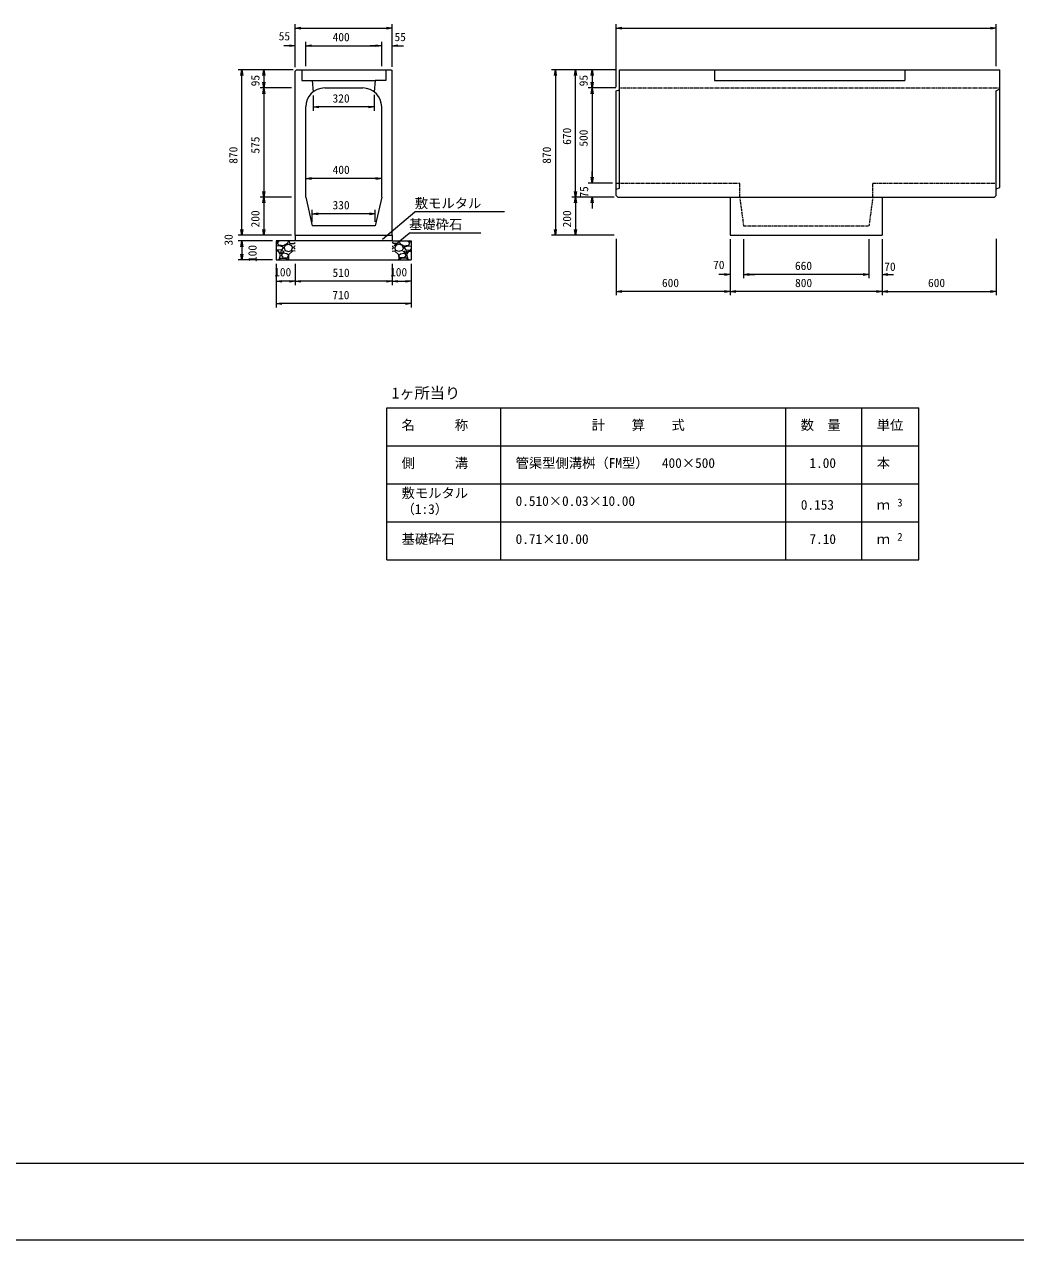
# Model space of a CAD drawing. Units: millimetres on the paper. Extents: x 0 to 841, y 0 to 594.
# Drawn here: x 420.5 to 681.3, y 0 to 319.7 of the extents above; entities that cross this region are included whole.
import ezdxf
from ezdxf.enums import TextEntityAlignment as Align

# ---------------------------------------------------------------- set-up
doc = ezdxf.new("R2010")
doc.units = ezdxf.units.MM
doc.linetypes.add('USER1', pattern=[0.375, 0.25, -0.125])
for name, color, linetype, lineweight in [('D-MTR-FRAM（材料表図枠）', 2, 'Continuous', 18), ('D-STR-DIM（寸法）', 7, 'Continuous', 18), ('D-STR-HTXT（旗揚げ）', 7, 'Continuous', 18), ('D-STR-STRn（構造物）', 7, 'Continuous', 18), ('D-STR（構造物外形線）', 1, 'Continuous', 18), ('D-TTL(外枠）', 2, 'Continuous', 18), ('DEFPOINTS_2', 8, 'Continuous', 18)]:
    doc.layers.add(name, color=color, linetype=linetype, lineweight=lineweight)
for name, color, linetype in [('D-MTR-TXT(文字列）', 7, 'Continuous'), ('D-MTR（材料表タイトル）', 7, 'Continuous'), ('D-STR-TXT（文字）', 7, 'Continuous')]:
    doc.layers.add(name, color=color, linetype=linetype)
doc.styles.add('ＭＳ ゴシック', font='')
doc.styles.get('ＭＳ ゴシック').set_extended_font_data('MS Gothic')

msp = doc.modelspace()

# ---------------------------------------------------------------- linework, layer by layer
at = {"layer": 'D-MTR-FRAM（材料表図枠）'}
for p, q in [((515.831, 218.847), (655.831, 218.847)), ((515.831, 178.847), (515.831, 218.847)), ((545.831, 178.847), (545.831, 218.847)), ((620.831, 178.847), (620.831, 218.847)), ((640.831, 186.847), (640.831, 218.847)), ((640.831, 178.847), (640.831, 218.847)), ((655.831, 178.847), (655.831, 218.847)), ((515.831, 208.847), (655.831, 208.847)), ((515.831, 198.847), (655.831, 198.847)), ((515.831, 188.847), (655.831, 188.847)), ((515.831, 178.847), (655.831, 178.847))]:
    msp.add_line(p, q, dxfattribs=at)
at = {"layer": 'D-STR-DIM（寸法）'}
for p, q in [((491.772, 308.408), (491.772, 319.703)), ((517.272, 308.488), (517.272, 319.703)), ((576.211, 303.208), (576.211, 319.703)), ((676.211, 308.708), (676.211, 319.703)), ((491.772, 318.703), (493.272, 318.953)), ((493.272, 318.453), (491.772, 318.703)), ((491.772, 318.703), (493.272, 318.703)), ((493.272, 318.703), (515.772, 318.703)), ((515.772, 318.953), (517.272, 318.703)), ((517.272, 318.703), (515.772, 318.453)), ((517.272, 318.703), (515.772, 318.703)), ((576.211, 318.703), (577.711, 318.953)), ((577.711, 318.453), (576.211, 318.703)), ((576.211, 318.703), (577.711, 318.703)), ((577.711, 318.703), (674.711, 318.703)), ((674.711, 318.953), (676.211, 318.703)), ((676.211, 318.703), (674.711, 318.453)), ((676.211, 318.703), (674.711, 318.703)), ((490.272, 314.078), (488.772, 314.078)), ((490.272, 314.328), (491.772, 314.078)), ((491.772, 314.078), (490.272, 313.828)), ((491.772, 314.078), (490.272, 314.078)), ((491.772, 308.408), (491.772, 315.078)), ((494.522, 308.708), (494.522, 315.078)), ((494.522, 308.708), (494.522, 315.078)), ((494.522, 314.078), (496.022, 314.328)), ((494.522, 314.078), (496.022, 314.328)), ((496.022, 313.828), (494.522, 314.078)), ((494.522, 314.078), (496.022, 314.078)), ((496.022, 313.828), (494.522, 314.078)), ((494.522, 314.078), (496.022, 314.078)), ((496.022, 314.078), (513.022, 314.078)), ((496.022, 314.078), (497.522, 314.078)), ((513.022, 314.078), (511.522, 314.078)), ((513.022, 314.328), (514.522, 314.078)), ((513.022, 314.328), (514.522, 314.078)), ((514.522, 314.078), (513.022, 313.828)), ((514.522, 314.078), (513.022, 314.078)), ((514.522, 314.078), (513.022, 313.828)), ((514.522, 314.078), (513.022, 314.078)), ((514.522, 308.708), (514.522, 315.078)), ((514.522, 308.708), (514.522, 315.078)), ((517.272, 308.488), (517.272, 315.078)), ((517.272, 314.078), (518.772, 314.328)), ((518.772, 313.828), (517.272, 314.078)), ((517.272, 314.078), (518.772, 314.078)), ((518.772, 314.078), (520.272, 314.078)), ((491.222, 307.708), (476.735, 307.708)), ((477.485, 306.208), (477.735, 307.708)), ((477.735, 307.708), (477.985, 306.208)), ((477.735, 307.708), (477.735, 306.208)), ((491.072, 307.708), (482.525, 307.708)), ((483.275, 306.208), (483.525, 307.708)), ((483.525, 307.708), (483.775, 306.208)), ((483.525, 307.708), (483.525, 306.208)), ((576.111, 307.708), (559.205, 307.708)), ((559.955, 306.208), (560.205, 307.708)), ((560.205, 307.708), (560.455, 306.208)), ((560.205, 307.708), (560.205, 306.208)), ((576.111, 307.708), (564.517, 307.708)), ((565.267, 306.208), (565.517, 307.708)), ((565.517, 307.708), (565.767, 306.208)), ((565.517, 307.708), (565.517, 306.208)), ((576.111, 307.708), (568.874, 307.708)), ((569.624, 306.208), (569.874, 307.708)), ((569.874, 307.708), (570.124, 306.208)), ((569.874, 307.708), (569.874, 306.208)), ((477.735, 265.708), (477.735, 306.208)), ((483.525, 302.958), (483.275, 304.458)), ((483.525, 306.208), (483.525, 304.458)), ((483.775, 304.458), (483.525, 302.958)), ((483.525, 302.958), (483.525, 304.458)), ((560.205, 306.208), (560.205, 265.708)), ((565.517, 275.708), (565.517, 306.208)), ((569.874, 302.958), (569.624, 304.458)), ((569.874, 306.208), (569.874, 304.458)), ((570.124, 304.458), (569.874, 302.958)), ((569.874, 302.958), (569.874, 304.458)), ((490.772, 302.958), (482.525, 302.958)), ((490.772, 302.958), (482.525, 302.958)), ((483.275, 301.458), (483.525, 302.958)), ((483.525, 302.958), (483.775, 301.458)), ((483.525, 302.958), (483.525, 301.458)), ((483.525, 301.458), (483.525, 275.708)), ((496.522, 300.958), (496.522, 296.958)), ((512.539, 301.154), (512.539, 296.958)), ((576.111, 302.958), (568.874, 302.958)), ((576.111, 302.958), (568.874, 302.958)), ((569.624, 301.458), (569.874, 302.958)), ((569.874, 302.958), (570.124, 301.458)), ((569.874, 302.958), (569.874, 301.458)), ((569.874, 301.458), (569.874, 279.458)), ((496.522, 297.958), (498.022, 298.208)), ((498.022, 297.708), (496.522, 297.958)), ((496.522, 297.958), (498.022, 297.958)), ((511.039, 297.958), (498.022, 297.958)), ((511.039, 298.208), (512.539, 297.958)), ((512.539, 297.958), (511.039, 297.708)), ((512.539, 297.958), (511.039, 297.958)), ((494.522, 275.208), (494.522, 280.171)), ((494.522, 279.171), (496.022, 279.421)), ((496.022, 278.921), (494.522, 279.171)), ((494.522, 279.171), (496.022, 279.171)), ((513.022, 279.171), (496.022, 279.171)), ((513.022, 279.421), (514.522, 279.171)), ((514.522, 279.171), (513.022, 278.921)), ((514.522, 279.171), (513.022, 279.171)), ((514.522, 275.208), (514.522, 280.171)), ((569.874, 277.958), (569.624, 279.458)), ((569.874, 277.958), (569.624, 279.458)), ((569.874, 279.458), (569.874, 280.958)), ((570.124, 279.458), (569.874, 277.958)), ((569.874, 277.958), (569.874, 279.458)), ((570.124, 279.458), (569.874, 277.958)), ((569.874, 277.958), (569.874, 279.458)), ((483.525, 274.208), (483.275, 275.708)), ((483.775, 275.708), (483.525, 274.208)), ((483.525, 274.208), (483.525, 275.708)), ((565.517, 274.208), (565.267, 275.708)), ((565.767, 275.708), (565.517, 274.208)), ((565.517, 274.208), (565.517, 275.708)), ((575.211, 277.958), (568.874, 277.958)), ((575.211, 277.958), (568.874, 277.958)), ((490.772, 274.208), (482.525, 274.208)), ((490.772, 274.208), (482.525, 274.208)), ((483.275, 272.708), (483.525, 274.208)), ((483.525, 274.208), (483.775, 272.708)), ((483.525, 274.208), (483.525, 272.708)), ((483.525, 272.708), (483.525, 265.708)), ((575.661, 274.208), (564.517, 274.208)), ((575.661, 274.208), (564.517, 274.208)), ((565.267, 272.708), (565.517, 274.208)), ((565.517, 274.208), (565.767, 272.708)), ((565.517, 274.208), (565.517, 272.708)), ((565.517, 272.708), (565.517, 265.708)), ((575.661, 274.208), (568.874, 274.208)), ((569.624, 272.708), (569.874, 274.208)), ((569.874, 274.208), (570.124, 272.708)), ((569.874, 274.208), (569.874, 272.708)), ((569.874, 272.708), (569.874, 271.208)), ((496.272, 267.708), (496.272, 270.879)), ((496.272, 269.879), (497.772, 270.129)), ((497.772, 269.629), (496.272, 269.879)), ((496.272, 269.879), (497.772, 269.879)), ((511.272, 269.879), (497.772, 269.879)), ((511.272, 270.129), (512.772, 269.879)), ((512.772, 269.879), (511.272, 269.629)), ((512.772, 269.879), (511.272, 269.879)), ((512.772, 267.708), (512.772, 270.879)), ((477.735, 264.208), (477.485, 265.708)), ((477.735, 264.208), (477.485, 265.708)), ((477.735, 265.708), (477.735, 267.208)), ((477.985, 265.708), (477.735, 264.208)), ((477.735, 264.208), (477.735, 265.708)), ((477.985, 265.708), (477.735, 264.208)), ((477.735, 264.208), (477.735, 265.708)), ((483.525, 264.208), (483.275, 265.708)), ((483.775, 265.708), (483.525, 264.208)), ((483.525, 264.208), (483.525, 265.708)), ((560.205, 264.208), (559.955, 265.708)), ((560.455, 265.708), (560.205, 264.208)), ((560.205, 264.208), (560.205, 265.708)), ((565.517, 264.208), (565.267, 265.708)), ((565.767, 265.708), (565.517, 264.208)), ((565.517, 264.208), (565.517, 265.708)), ((490.772, 264.208), (476.735, 264.208)), ((490.772, 264.208), (476.735, 264.208)), ((485.772, 262.708), (476.735, 262.708)), ((485.772, 262.708), (476.735, 262.708)), ((477.485, 261.208), (477.735, 262.708)), ((477.485, 261.208), (477.735, 262.708)), ((477.735, 262.708), (477.985, 261.208)), ((477.735, 262.708), (477.735, 261.208)), ((477.735, 262.708), (477.985, 261.208)), ((477.735, 262.708), (477.735, 261.208)), ((490.772, 264.208), (482.525, 264.208)), ((575.661, 264.208), (559.205, 264.208)), ((575.661, 264.208), (564.517, 264.208)), ((576.211, 263.296), (576.211, 248.424)), ((606.211, 263.208), (606.211, 248.424)), ((606.211, 263.208), (606.211, 248.424)), ((606.211, 263.208), (606.211, 252.921)), ((609.711, 263.208), (609.711, 252.921)), ((609.711, 263.208), (609.711, 252.921)), ((642.711, 263.208), (642.711, 252.921)), ((642.711, 263.208), (642.711, 252.921)), ((646.211, 263.208), (646.211, 248.424)), ((646.211, 263.208), (646.211, 248.424)), ((646.211, 263.208), (646.211, 252.921)), ((676.211, 263.296), (676.211, 248.424)), ((477.735, 257.708), (477.485, 259.208)), ((477.735, 261.208), (477.735, 259.208)), ((477.735, 261.208), (477.735, 259.708)), ((477.985, 259.208), (477.735, 257.708)), ((477.735, 257.708), (477.735, 259.208)), ((485.772, 257.708), (476.735, 257.708)), ((486.772, 256.708), (486.772, 245.23)), ((486.772, 256.708), (486.772, 251.097)), ((491.772, 256.708), (491.772, 251.097)), ((491.772, 256.708), (491.772, 251.097)), ((517.272, 256.708), (517.272, 251.097)), ((517.272, 256.708), (517.272, 251.097)), ((522.272, 256.708), (522.272, 251.097)), ((522.272, 256.708), (522.272, 245.23)), ((604.711, 253.921), (603.211, 253.921)), ((604.711, 254.171), (606.211, 253.921)), ((606.211, 253.921), (604.711, 253.671)), ((606.211, 253.921), (604.711, 253.921)), ((609.711, 253.921), (611.211, 254.171)), ((609.711, 253.921), (611.211, 254.171)), ((611.211, 253.671), (609.711, 253.921)), ((609.711, 253.921), (611.211, 253.921)), ((611.211, 253.671), (609.711, 253.921)), ((609.711, 253.921), (611.211, 253.921)), ((611.211, 253.921), (612.711, 253.921)), ((641.211, 253.921), (611.211, 253.921)), ((641.211, 253.921), (639.711, 253.921)), ((641.211, 254.171), (642.711, 253.921)), ((641.211, 254.171), (642.711, 253.921)), ((642.711, 253.921), (641.211, 253.671)), ((642.711, 253.921), (641.211, 253.921)), ((642.711, 253.921), (641.211, 253.671)), ((642.711, 253.921), (641.211, 253.921)), ((646.211, 253.921), (647.711, 254.171)), ((647.711, 253.671), (646.211, 253.921)), ((646.211, 253.921), (647.711, 253.921)), ((647.711, 253.921), (649.211, 253.921)), ((486.772, 252.097), (488.272, 252.347)), ((488.272, 251.847), (486.772, 252.097)), ((486.772, 252.097), (488.272, 252.097)), ((490.272, 252.097), (488.272, 252.097)), ((490.272, 252.347), (491.772, 252.097)), ((491.772, 252.097), (490.272, 251.847)), ((491.772, 252.097), (490.272, 252.097)), ((491.772, 252.097), (493.272, 252.347)), ((493.272, 251.847), (491.772, 252.097)), ((491.772, 252.097), (493.272, 252.097)), ((515.772, 252.097), (493.272, 252.097)), ((515.772, 252.347), (517.272, 252.097)), ((517.272, 252.097), (515.772, 251.847)), ((517.272, 252.097), (515.772, 252.097)), ((517.272, 252.097), (518.772, 252.347)), ((518.772, 251.847), (517.272, 252.097)), ((517.272, 252.097), (518.772, 252.097)), ((518.772, 252.097), (520.772, 252.097)), ((520.772, 252.347), (522.272, 252.097)), ((522.272, 252.097), (520.772, 251.847)), ((522.272, 252.097), (520.772, 252.097)), ((576.211, 249.424), (577.711, 249.674)), ((577.711, 249.174), (576.211, 249.424)), ((576.211, 249.424), (577.711, 249.424)), ((604.711, 249.424), (577.711, 249.424)), ((604.711, 249.674), (606.211, 249.424)), ((606.211, 249.424), (604.711, 249.174)), ((606.211, 249.424), (604.711, 249.424)), ((606.211, 249.424), (607.711, 249.674)), ((607.711, 249.174), (606.211, 249.424)), ((606.211, 249.424), (607.711, 249.424)), ((644.711, 249.424), (607.711, 249.424)), ((644.711, 249.674), (646.211, 249.424)), ((646.211, 249.424), (644.711, 249.174)), ((646.211, 249.424), (644.711, 249.424)), ((646.211, 249.424), (647.711, 249.674)), ((647.711, 249.174), (646.211, 249.424)), ((646.211, 249.424), (647.711, 249.424)), ((647.711, 249.424), (674.711, 249.424)), ((674.711, 249.674), (676.211, 249.424)), ((676.211, 249.424), (674.711, 249.174)), ((676.211, 249.424), (674.711, 249.424)), ((486.772, 246.23), (488.272, 246.48)), ((488.272, 245.98), (486.772, 246.23)), ((486.772, 246.23), (488.272, 246.23)), ((520.772, 246.23), (488.272, 246.23)), ((520.772, 246.48), (522.272, 246.23)), ((522.272, 246.23), (520.772, 245.98)), ((522.272, 246.23), (520.772, 246.23))]:
    msp.add_line(p, q, dxfattribs=at)
at = {"layer": 'D-STR-HTXT（旗揚げ）'}
for p, q in [((514.697, 263.169), (523.222, 270.332)), ((546.82, 270.332), (523.222, 270.332)), ((517.792, 261.483), (521.724, 264.78)), ((540.588, 264.78), (521.724, 264.78))]:
    msp.add_line(p, q, dxfattribs=at)
at = {"layer": 'D-STR-STRn（構造物）', "linetype": 'USER1'}
for p, q in [((576.211, 277.958), (608.711, 277.958)), ((608.711, 274.208), (608.711, 277.958)), ((643.711, 274.208), (643.711, 277.958)), ((643.711, 277.958), (676.211, 277.958)), ((608.711, 274.208), (609.711, 266.708)), ((643.711, 274.208), (642.711, 266.708)), ((609.711, 266.708), (642.711, 266.708))]:
    msp.add_line(p, q, dxfattribs=at)
at = {"layer": 'D-STR-STRn（構造物）'}
for p, q in [((491.772, 262.708), (486.772, 262.708)), ((486.772, 262.708), (486.772, 257.708)), ((486.772, 262.273), (487.335, 262.708)), ((487.081, 262.156), (487.578, 262.708)), ((489.933, 262.705), (489.733, 262.005)), ((490.103, 262.708), (490.373, 262.067)), ((491.431, 262.009), (491.772, 262.273)), ((491.772, 264.208), (491.772, 262.708)), ((517.272, 262.708), (491.772, 262.708)), ((517.272, 264.208), (517.272, 262.708)), ((517.272, 262.708), (522.272, 262.708)), ((517.613, 262.009), (517.272, 262.273)), ((518.942, 262.708), (518.672, 262.067)), ((519.112, 262.705), (519.312, 262.005)), ((521.964, 262.156), (521.467, 262.708)), ((522.272, 262.273), (521.709, 262.708)), ((522.272, 262.708), (522.272, 257.708)), ((487.535, 261.4), (486.772, 261.32)), ((486.979, 260.322), (486.772, 260.548)), ((487.382, 260.001), (486.772, 260.051)), ((488.128, 260.409), (486.978, 260.309)), ((487.441, 261.553), (487.091, 262.153)), ((487.942, 259.109), (487.392, 260.009)), ((488.678, 261.466), (487.428, 261.566)), ((488.529, 261.159), (487.529, 261.409)), ((487.532, 257.854), (487.932, 259.104)), ((487.879, 259.956), (488.079, 259.456)), ((488.23, 260.104), (487.88, 259.954)), ((488.079, 259.457), (488.829, 259.907)), ((488.079, 259.007), (488.479, 258.407)), ((488.581, 259.506), (488.081, 259.006)), ((488.581, 260.906), (488.131, 260.406)), ((488.833, 259.907), (488.233, 260.107)), ((488.582, 260.903), (488.532, 261.153)), ((489.587, 259.359), (488.587, 259.509)), ((489.733, 262.002), (488.683, 261.452)), ((488.827, 260.907), (489.127, 260.207)), ((488.88, 260.905), (489.18, 261.605)), ((489.127, 260.202), (489.977, 259.952)), ((489.182, 261.606), (489.982, 261.856)), ((489.992, 258.995), (489.592, 259.345)), ((489.979, 261.855), (490.779, 261.555)), ((490.029, 259.058), (489.979, 258.008)), ((489.981, 258.706), (489.981, 259.006)), ((489.984, 259.953), (490.834, 260.203)), ((491.182, 260.105), (490.032, 259.055)), ((490.378, 262.053), (491.428, 262.003)), ((490.782, 261.554), (491.082, 260.904)), ((490.829, 260.208), (491.079, 260.908)), ((491.772, 260.051), (491.182, 260.101)), ((491.772, 260.548), (491.429, 260.922)), ((491.43, 260.907), (491.58, 261.307)), ((491.772, 261.32), (491.585, 261.3)), ((517.272, 261.32), (517.459, 261.3)), ((517.272, 260.548), (517.615, 260.922)), ((517.272, 260.051), (517.862, 260.101)), ((517.615, 260.907), (517.465, 261.307)), ((518.667, 262.053), (517.617, 262.003)), ((517.862, 260.105), (519.012, 259.055)), ((518.263, 261.554), (517.963, 260.904)), ((518.215, 260.208), (517.965, 260.908)), ((519.061, 259.953), (518.211, 260.203)), ((519.065, 261.855), (518.265, 261.555)), ((519.016, 259.058), (519.066, 258.008)), ((519.053, 258.995), (519.453, 259.345)), ((519.863, 261.606), (519.063, 261.856)), ((519.064, 258.706), (519.064, 259.006)), ((519.918, 260.202), (519.068, 259.952)), ((519.311, 262.002), (520.361, 261.452)), ((519.458, 259.359), (520.458, 259.509)), ((520.165, 260.905), (519.865, 261.605)), ((520.218, 260.907), (519.918, 260.207)), ((520.212, 259.907), (520.812, 260.107)), ((520.965, 259.457), (520.215, 259.907)), ((520.367, 261.466), (521.617, 261.566)), ((520.463, 260.903), (520.513, 261.153)), ((520.464, 260.906), (520.914, 260.406)), ((520.464, 259.506), (520.964, 259.006)), ((520.515, 261.159), (521.515, 261.409)), ((520.965, 259.007), (520.565, 258.407)), ((520.814, 260.104), (521.164, 259.954)), ((520.917, 260.409), (522.067, 260.309)), ((521.166, 259.956), (520.966, 259.456)), ((521.103, 259.109), (521.653, 260.009)), ((521.513, 257.854), (521.113, 259.104)), ((521.509, 261.4), (522.272, 261.32)), ((521.604, 261.553), (521.954, 262.153)), ((521.662, 260.001), (522.272, 260.051)), ((522.065, 260.322), (522.272, 260.548)), ((486.772, 257.708), (522.272, 257.708)), ((487.335, 257.708), (487.531, 257.859)), ((487.578, 257.708), (487.981, 258.156)), ((487.981, 258.156), (489.281, 258.156)), ((488.483, 258.404), (489.733, 258.254)), ((489.279, 258.167), (489.929, 257.717)), ((489.732, 258.256), (489.982, 258.706)), ((489.973, 258.017), (490.103, 257.708)), ((519.072, 258.017), (518.942, 257.708)), ((519.312, 258.256), (519.062, 258.706)), ((519.765, 258.167), (519.115, 257.717)), ((520.562, 258.404), (519.312, 258.254)), ((521.064, 258.156), (519.764, 258.156)), ((521.467, 257.708), (521.064, 258.156)), ((521.709, 257.708), (521.513, 257.859))]:
    msp.add_line(p, q, dxfattribs=at)
at = {"layer": 'D-STR（構造物外形線）'}
for p, q in [((491.772, 307.408), (492.072, 307.708)), ((491.772, 264.208), (491.772, 307.408)), ((492.072, 307.708), (516.972, 307.708)), ((493.472, 307.708), (493.472, 304.908)), ((515.572, 307.708), (515.572, 304.908)), ((516.972, 307.708), (517.272, 307.408)), ((517.272, 264.208), (517.272, 307.408)), ((577.111, 307.708), (677.111, 307.708)), ((577.111, 276.608), (577.111, 307.708)), ((602.111, 307.708), (602.111, 304.908)), ((652.111, 307.708), (652.111, 304.908)), ((677.111, 276.758), (677.111, 307.708)), ((493.472, 304.908), (496.272, 304.908)), ((496.272, 304.908), (496.522, 301.958)), ((496.272, 304.908), (512.772, 304.908)), ((512.772, 304.908), (512.522, 301.958)), ((515.572, 304.908), (512.772, 304.908)), ((602.111, 304.908), (652.111, 304.908)), ((499.522, 302.958), (509.522, 302.958)), ((576.211, 302.208), (577.111, 302.458)), ((576.211, 274.658), (576.211, 302.208)), ((676.211, 302.208), (677.111, 302.708)), ((676.211, 274.658), (676.211, 302.208)), ((494.522, 274.208), (494.522, 297.958)), ((514.522, 274.208), (514.522, 297.958)), ((576.211, 276.308), (577.111, 276.608)), ((676.211, 276.458), (677.111, 276.758)), ((494.522, 274.208), (496.272, 266.708)), ((514.522, 274.208), (512.772, 266.708)), ((576.211, 274.658), (576.661, 274.208)), ((576.661, 274.208), (675.761, 274.208)), ((606.211, 274.208), (606.211, 264.208)), ((646.211, 274.208), (646.211, 264.208)), ((675.761, 274.208), (676.211, 274.658)), ((512.772, 266.708), (496.272, 266.708)), ((491.772, 264.208), (517.272, 264.208)), ((606.211, 264.208), (646.211, 264.208))]:
    msp.add_line(p, q, dxfattribs=at)
at = {"layer": 'D-STR（構造物外形線）', "linetype": 'USER1'}
msp.add_line((577.111, 302.958), (677.111, 302.958), dxfattribs=at)
at = {"layer": 'D-STR（構造物外形線）'}
for centre, start, end in [((499.522, 297.958), 90, 180), ((509.522, 297.958), 0, 90)]:
    msp.add_arc(centre, 5, start, end, dxfattribs=at)
at = {"layer": 'D-TTL(外枠）'}
msp.add_line((818, 20), (23, 20), dxfattribs=at)
at = {"layer": 'DEFPOINTS_2'}
msp.add_line((0, 0), (841, 0), dxfattribs=at)

# ---------------------------------------------------------------- texts
at = {"layer": 'D-MTR-TXT(文字列）', "style": 'ＭＳ ゴシック'}
for s, height, p in [('名\u3000\u3000\u3000称', 2.566, (519.754, 212.25)), ('計\u3000\u3000算\u3000\u3000式', 2.566, (569.762, 212.25)), ('数\u3000量', 2.566, (624.754, 212.25)), ('単位', 2.566, (644.754, 212.25)), ('側\u3000\u3000\u3000溝', 2.566, (519.754, 202.25)), ('管渠型側溝桝（FM型）\u3000400×500', 2.566, (549.754, 202.25)), ('1.00', 2.566, (627.055, 202.25)), ('本', 2.566, (644.754, 202.25)), ('敷モルタル', 2.566, (519.754, 194.351)), ('0.510×0.03×10.00', 2.566, (549.754, 192.25)), ('（1:3）', 2.566, (519.754, 190.128)), ('0.153', 2.566, (624.781, 191.25)), ('ｍ', 2.566, (644.754, 191.25)), ('3', 2.053, (650.156, 192.255)), ('基礎砕石', 2.566, (519.754, 182.25)), ('0.71×10.00', 2.566, (549.754, 182.25)), ('7.10', 2.566, (627.055, 182.25)), ('2', 2.053, (650.156, 183.255)), ('ｍ', 2.566, (644.754, 182.25))]:
    msp.add_text(s, height=height, dxfattribs=at).set_placement(p, align=Align.BOTTOM_LEFT)
at = {"layer": 'D-MTR（材料表タイトル）', "style": 'ＭＳ ゴシック'}
msp.add_text('1ヶ所当り', height=2.933, dxfattribs=at).set_placement((517.173, 220.372), align=Align.BOTTOM_LEFT)
at = {"layer": 'D-STR-DIM（寸法）', "style": 'ＭＳ ゴシック'}
for s, p in [('55', (487.432, 314.816)), ('400', (501.614, 314.578)), ('55', (517.899, 314.61)), ('320', (501.599, 298.458)), ('400', (501.614, 279.671)), ('330', (501.591, 270.379)), ('70', (601.714, 254.663)), ('660', (623.257, 254.421)), ('70', (646.729, 254.195)), ('100', (486.234, 252.761)), ('510', (501.591, 252.597)), ('100', (516.734, 252.761)), ('600', (588.257, 249.924)), ('800', (623.28, 249.924)), ('600', (658.257, 249.924)), ('710', (501.553, 246.73))]:
    msp.add_text(s, height=2.199, dxfattribs=at).set_placement(p, align=Align.BOTTOM_LEFT)
for s, p in [('95', (483.025, 303.399)), ('95', (569.374, 303.399)), ('670', (565.017, 288.004)), ('500', (569.374, 287.527)), ('575', (483.025, 285.69)), ('870', (477.235, 283.027)), ('870', (559.705, 283.027)), ('75', (569.519, 274.126)), ('200', (483.025, 266.269)), ('200', (565.017, 266.269)), ('30', (475.985, 261.501)), ('100', (482.285, 257.17))]:
    msp.add_text(s, height=2.199, rotation=90, dxfattribs=at).set_placement(p, align=Align.BOTTOM_LEFT)
at = {"layer": 'D-STR-TXT（文字）', "style": 'ＭＳ ゴシック'}
for s, p in [('敷モルタル', (523.222, 270.582)), ('基礎砕石', (521.724, 265.03))]:
    msp.add_text(s, height=2.566, dxfattribs=at).set_placement(p, align=Align.BOTTOM_LEFT)

doc.saveas('drawing.dxf')
